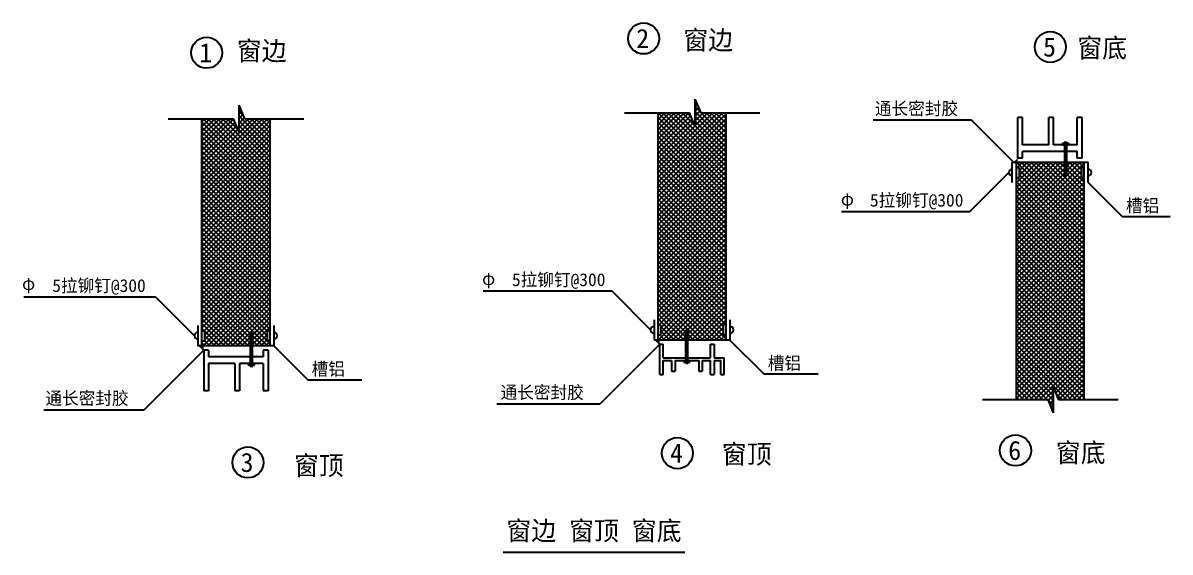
# Model space of a CAD drawing. Header units: metres. Extents: x 2286 to 19880, y 1529 to 20368.
# Drawn here: x 2784 to 19710, y 1529 to 9334 of the extents above; entities that cross this region are included whole.
import ezdxf

# ---------------------------------------------------------------- set-up
doc = ezdxf.new("R2010")
doc.units = ezdxf.units.M
for name, color, linetype in [('1', 2, 'Continuous'), ('2', 3, 'Continuous'), ('4', 5, 'Continuous'), ('5', 6, 'Continuous')]:
    doc.layers.add(name, color=color, linetype=linetype)

msp = doc.modelspace()

# ---------------------------------------------------------------- linework, layer by layer
msp.add_line((9869.01, 1528.95), (12549.18, 1528.95))
at = {"layer": '1'}
for p, q in [((12156.4, 4656.15), (12156.4, 8006.15)), ((13156.4, 8006.15), (13156.4, 4656.15)), ((5426.34, 4569.24), (5426.34, 7919.24)), ((6426.34, 7919.24), (6426.34, 4569.24)), ((17381.85, 6978.54), (17381.85, 7278.54)), ((17381.85, 7278.54), (18501.85, 7278.54)), ((17441.85, 7278.54), (17441.85, 3778.54)), ((18441.85, 3778.54), (18441.85, 7278.54)), ((18501.85, 6978.54), (18501.85, 7278.54)), ((12096.4, 4956.15), (12096.4, 4656.15)), ((13216.4, 4956.15), (13216.4, 4656.15)), ((5366.34, 4869.24), (5366.34, 4569.24)), ((6486.34, 4869.24), (6486.34, 4569.24)), ((13216.4, 4656.15), (12096.4, 4656.15)), ((6486.34, 4569.24), (5366.34, 4569.24))]:
    msp.add_line(p, q, dxfattribs=at)
at = {"layer": '2'}
for p, q in [((12703.56, 7808.99), (12703.56, 8208.99)), ((12790.72, 8008.99), (12703.56, 8208.99)), ((5973.51, 7722.08), (5973.51, 8122.08)), ((6060.25, 7922.08), (5973.51, 8122.08)), ((11659.24, 8008.99), (12620.34, 8008.99)), ((12703.56, 7808.99), (12620.34, 8008.99)), ((12790.72, 8008.99), (13659.24, 8008.99)), ((12790.72, 8008.99), (13659.24, 8008.99)), ((4929.18, 7922.08), (5891.64, 7922.08)), ((5973.51, 7722.08), (5891.64, 7922.08)), ((6060.25, 7922.08), (6929.18, 7922.08)), ((6060.25, 7922.08), (6929.18, 7922.08)), ((16781.85, 7898.54), (15328.92, 7898.54)), ((17401.85, 7278.54), (16781.85, 7898.54)), ((16756.85, 6553.54), (17331.85, 7128.54)), ((17441.85, 7203.54), (17481.85, 7203.54)), ((17481.85, 7203.54), (17481.85, 7053.54)), ((18441.85, 7203.54), (18401.85, 7203.54)), ((18401.85, 7203.54), (18401.85, 7053.54)), ((17441.85, 7053.54), (17481.85, 7053.54)), ((18441.85, 7053.54), (18401.85, 7053.54)), ((18501.85, 6978.54), (19001.85, 6478.54)), ((14860.65, 6553.54), (16756.85, 6553.54)), ((19001.85, 6478.54), (19710.33, 6478.54)), ((2795.23, 5294.24), (4741.34, 5294.24)), ((4741.34, 5294.24), (5316.34, 4719.24)), ((9576.57, 5381.15), (11471.4, 5381.15)), ((11471.4, 5381.15), (12046.4, 4806.15)), ((5426.34, 4794.24), (5466.34, 4794.24)), ((5466.34, 4644.24), (5466.34, 4794.24)), ((6426.34, 4794.24), (6386.34, 4794.24)), ((6386.34, 4794.24), (6386.34, 4644.24)), ((12156.4, 4881.15), (12196.4, 4881.15)), ((12196.4, 4731.15), (12196.4, 4881.15)), ((13156.4, 4881.15), (13116.4, 4881.15)), ((13116.4, 4881.15), (13116.4, 4731.15)), ((5426.34, 4644.24), (5466.34, 4644.24)), ((6426.34, 4644.24), (6386.34, 4644.24)), ((12181.4, 4596.15), (11296.4, 3711.15)), ((12156.4, 4731.15), (12196.4, 4731.15)), ((13156.4, 4731.15), (13116.4, 4731.15)), ((13216.4, 4656.15), (13716.4, 4156.15)), ((5451.34, 4509.24), (4566.34, 3624.24)), ((6486.34, 4569.24), (6986.34, 4069.24)), ((6986.34, 4069.24), (7786.34, 4069.24)), ((13716.4, 4156.15), (14516.4, 4156.15)), ((18065.24, 3781.37), (17989.01, 3981.37)), ((17989.01, 3581.37), (17989.01, 3981.37)), ((16944.68, 3781.37), (17914.11, 3781.37)), ((17989.01, 3581.37), (17914.11, 3781.37)), ((18065.24, 3781.37), (18944.68, 3781.37)), ((18065.24, 3781.37), (18944.68, 3781.37)), ((4566.34, 3624.24), (3091, 3624.24)), ((11296.4, 3711.15), (9775.17, 3711.15))]:
    msp.add_line(p, q, dxfattribs=at)
for centre, start, end in [((17381.85, 7128.54), 90, 270), ((18501.85, 7128.54), 270, 90), ((5366.34, 4719.24), 90, 270), ((6486.34, 4719.24), 270, 90), ((12096.4, 4806.15), 90, 270), ((13216.4, 4806.15), 270, 90)]:
    msp.add_arc(centre, 50, start, end, dxfattribs=at)
for points in [[(17461.85, 7338.54), (17461.85, 7278.54), (17401.85, 7278.54)], [(12181.4, 4596.15), (12181.4, 4656.15), (12121.4, 4656.15)], [(5451.34, 4509.24), (5451.34, 4569.24), (5391.34, 4569.24)]]:
    msp.add_solid(points, dxfattribs=at)
at = {"layer": '4'}
for centre in [(11941.61, 9105.23), (17944.26, 8979.33), (5494.94, 8895.15), (12441.13, 2987.7), (17429.99, 3028.19), (6103.44, 2851.8)]:
    msp.add_circle(centre, 228.91, dxfattribs=at)
at = {"layer": '5'}
for p, q in [((12703.56, 8173.55), (12714.12, 8184.11)), ((12734.21, 8138.3), (12703.56, 8168.94)), ((12703.56, 8102.84), (12735.14, 8134.42)), ((5990.12, 8083), (5973.51, 8099.62)), ((5973.51, 8069.07), (5989.28, 8084.84)), ((5973.51, 7998.36), (6010.48, 8035.33)), ((6044.81, 7957.6), (5973.51, 8028.91)), ((5973.51, 7927.65), (6032.44, 7986.58)), ((6426.34, 7505.36), (5973.51, 7958.2)), ((12156.4, 7979.94), (12185.44, 8008.99)), ((12156.4, 7909.23), (12256.15, 8008.99)), ((12156.4, 7838.52), (12326.86, 8008.99)), ((12156.4, 7767.81), (12397.57, 8008.99)), ((12156.4, 7697.1), (12468.28, 8008.99)), ((12156.4, 7626.39), (12538.99, 8008.99)), ((12156.4, 7555.68), (12609.71, 8008.99)), ((12156.4, 7202.13), (12963.26, 8008.99)), ((12156.4, 7131.42), (13033.97, 8008.99)), ((12156.4, 7060.71), (13104.68, 8008.99)), ((12156.4, 6990), (13156.4, 7990)), ((12156.4, 7484.97), (12637.83, 7966.4)), ((13156.4, 7008.99), (12156.41, 8008.99)), ((13156.4, 7079.71), (12227.12, 8008.99)), ((13156.4, 7150.42), (12297.83, 8008.99)), ((13156.4, 7221.13), (12368.54, 8008.99)), ((13156.4, 7291.84), (12439.25, 8008.99)), ((12701.43, 7817.52), (12509.96, 8008.99)), ((12647.53, 7942.12), (12580.67, 8008.99)), ((12789.45, 8012.34), (12703.56, 8098.23)), ((12703.56, 8032.13), (12756.78, 8085.36)), ((12703.56, 7961.42), (12778.44, 8036.3)), ((13156.4, 7574.68), (12703.56, 8027.52)), ((12703.56, 7890.71), (12821.84, 8008.99)), ((12703.56, 7820), (12892.55, 8008.99)), ((13156.4, 7503.97), (12703.56, 7956.81)), ((13156.4, 7645.39), (12792.8, 8008.99)), ((13156.4, 7716.1), (12863.51, 8008.99)), ((13156.4, 7786.81), (12934.22, 8008.99)), ((13156.4, 7857.52), (13004.94, 8008.99)), ((13156.4, 7928.23), (13075.65, 8008.99)), ((13156.4, 7998.94), (13146.36, 8008.99)), ((5426.34, 7875.46), (5472.97, 7922.08)), ((5426.34, 7804.75), (5543.68, 7922.08)), ((5426.34, 7734.04), (5614.39, 7922.08)), ((5426.34, 7663.32), (5685.1, 7922.08)), ((5426.34, 7592.61), (5755.81, 7922.08)), ((5426.34, 7521.9), (5826.52, 7922.08)), ((5426.34, 7168.35), (6180.08, 7922.08)), ((5426.34, 7097.64), (6250.79, 7922.08)), ((5426.34, 7026.93), (6321.5, 7922.08)), ((5426.34, 6956.22), (6392.21, 7922.08)), ((5426.34, 7451.19), (5892.43, 7917.28)), ((5426.34, 6885.51), (6426.34, 7885.51)), ((6426.34, 6868.96), (5426.34, 7868.96)), ((5426.34, 7380.48), (5912.69, 7866.83)), ((5426.34, 7309.77), (5933.46, 7816.89)), ((5426.34, 6814.8), (6426.34, 7814.8)), ((6426.34, 6798.25), (5426.34, 7798.25)), ((6426.34, 6939.67), (5443.93, 7922.08)), ((6426.34, 7010.38), (5514.65, 7922.08)), ((6426.34, 7081.09), (5585.36, 7922.08)), ((6426.34, 7151.81), (5656.07, 7922.08)), ((6426.34, 7222.52), (5726.78, 7922.08)), ((5955.95, 7763.62), (5797.49, 7922.08)), ((5905.04, 7885.24), (5868.2, 7922.08)), ((5973.51, 7856.93), (6053.46, 7936.88)), ((5973.51, 7786.22), (6109.36, 7922.08)), ((6426.34, 7434.65), (5973.51, 7887.48)), ((6426.34, 7363.94), (5973.51, 7816.77)), ((6426.34, 7576.07), (6080.33, 7922.08)), ((6426.34, 7646.78), (6151.04, 7922.08)), ((6426.34, 7717.49), (6221.75, 7922.08)), ((6426.34, 7788.2), (6292.46, 7922.08)), ((6426.34, 7858.91), (6363.17, 7922.08)), ((13156.4, 6938.28), (12156.4, 7938.28)), ((12156.4, 6919.28), (13156.4, 7919.28)), ((12156.4, 7414.26), (12657.74, 7915.6)), ((13156.4, 6867.57), (12156.4, 7867.57)), ((12156.4, 7343.55), (12679.03, 7866.18)), ((12156.4, 6848.57), (13156.4, 7848.57)), ((12156.4, 7272.84), (12701.36, 7817.8)), ((13156.4, 6796.86), (12156.4, 7796.86)), ((13156.4, 7433.26), (12703.56, 7886.1)), ((13156.4, 7362.55), (12703.56, 7815.39)), ((17461.85, 7338.54), (17461.85, 7938.54)), ((17531.85, 7938.54), (17461.85, 7938.54)), ((17531.85, 7538.54), (17531.85, 7938.54)), ((17921.85, 7538.54), (17921.85, 7938.54)), ((17991.85, 7938.54), (17921.85, 7938.54)), ((17991.85, 7538.54), (17991.85, 7938.54)), ((18341.85, 7538.54), (18341.85, 7938.54)), ((18411.85, 7938.54), (18341.85, 7938.54)), ((18411.85, 7338.54), (18411.85, 7938.54)), ((5426.34, 7239.06), (5954.4, 7767.12)), ((5426.34, 6744.09), (6426.34, 7744.09)), ((6426.34, 6727.54), (5426.34, 7727.54)), ((5426.34, 6673.38), (6426.34, 7673.38)), ((6426.34, 6656.83), (5426.34, 7656.83)), ((6426.34, 7293.23), (5973.51, 7746.06)), ((12156.4, 6777.86), (13156.4, 7777.86)), ((13156.4, 6726.15), (12156.4, 7726.15)), ((12156.4, 6707.15), (13156.4, 7707.15)), ((13156.4, 6655.44), (12156.4, 7655.44)), ((12156.4, 6636.44), (13156.4, 7636.44)), ((5426.34, 6602.66), (6426.34, 7602.66)), ((6426.34, 6586.12), (5426.34, 7586.12)), ((5426.34, 6531.95), (6426.34, 7531.95)), ((6426.34, 6515.41), (5426.34, 7515.41)), ((5426.34, 6461.24), (6426.34, 7461.24)), ((13156.4, 6584.73), (12156.4, 7584.73)), ((12156.4, 6565.73), (13156.4, 7565.73)), ((13156.4, 6514.02), (12156.4, 7514.02)), ((12156.4, 6495.02), (13156.4, 7495.02)), ((17921.85, 7538.54), (17531.85, 7538.54)), ((18341.85, 7538.54), (17991.85, 7538.54)), ((18121.85, 7561.04), (18121.85, 7538.54)), ((18121.85, 7561.04), (18211.85, 7561.04)), ((18121.85, 7538.54), (18211.85, 7538.54)), ((18148.85, 7574.54), (18184.85, 7574.54)), ((18148.85, 7574.54), (18148.85, 7561.04)), ((18153.35, 7538.54), (18153.35, 7096.04)), ((18180.35, 7538.54), (18180.35, 7096.04)), ((18184.85, 7574.54), (18184.85, 7561.04)), ((18211.85, 7561.04), (18211.85, 7538.54)), ((6426.34, 6444.7), (5426.34, 7444.7)), ((5426.34, 6390.53), (6426.34, 7390.53)), ((6426.34, 6373.99), (5426.34, 7373.99)), ((5426.34, 6319.82), (6426.34, 7319.82)), ((6426.34, 6303.28), (5426.34, 7303.28)), ((13156.4, 6443.31), (12156.4, 7443.31)), ((12156.4, 6424.31), (13156.4, 7424.31)), ((13156.4, 6372.6), (12156.4, 7372.6)), ((12156.4, 6353.6), (13156.4, 7353.6)), ((13156.4, 6301.89), (12156.4, 7301.89)), ((12156.4, 6282.89), (13156.4, 7282.89)), ((17441.85, 7255.69), (17464.69, 7278.54)), ((17441.85, 6972.84), (17747.54, 7278.54)), ((17441.85, 6902.13), (17818.25, 7278.54)), ((17441.85, 6831.42), (17888.96, 7278.54)), ((17441.85, 6760.71), (17959.67, 7278.54)), ((17441.85, 6690), (18030.38, 7278.54)), ((17441.85, 6619.29), (18101.09, 7278.54)), ((17441.85, 6336.45), (18383.93, 7278.54)), ((18441.85, 6279.45), (17442.76, 7278.54)), ((17460.4, 7203.54), (17535.4, 7278.54)), ((17531.85, 7338.54), (17461.85, 7338.54)), ((17481.85, 7154.27), (17606.12, 7278.54)), ((17481.85, 7083.56), (17676.83, 7278.54)), ((18441.85, 6350.16), (17513.47, 7278.54)), ((17531.85, 7338.54), (17531.85, 7438.54)), ((18341.85, 7438.54), (17531.85, 7438.54)), ((18441.85, 6420.87), (17584.18, 7278.54)), ((18441.85, 6491.58), (17654.89, 7278.54)), ((18441.85, 6562.29), (17725.6, 7278.54)), ((18441.85, 6633), (17796.31, 7278.54)), ((18441.85, 6703.71), (17867.02, 7278.54)), ((18441.85, 6774.42), (17937.73, 7278.54)), ((18153.35, 7133.63), (18008.44, 7278.54)), ((18153.35, 7204.34), (18079.15, 7278.54)), ((18153.35, 7275.05), (18149.86, 7278.54)), ((18153.35, 7366.04), (18180.35, 7375.04)), ((18153.35, 7321.04), (18180.35, 7330.04)), ((18153.35, 7276.04), (18180.35, 7285.04)), ((18180.35, 7216.37), (18242.51, 7278.54)), ((18180.35, 7145.66), (18313.22, 7278.54)), ((18401.85, 7097.26), (18220.57, 7278.54)), ((18401.85, 7167.98), (18291.29, 7278.54)), ((18341.85, 7338.54), (18341.85, 7438.54)), ((18411.85, 7338.54), (18341.85, 7338.54)), ((18437, 7203.54), (18362, 7278.54)), ((18441.85, 7269.4), (18432.71, 7278.54)), ((5426.34, 6249.11), (6426.34, 7249.11)), ((6426.34, 6232.57), (5426.34, 7232.57)), ((5426.34, 6178.4), (6426.34, 7178.4)), ((6426.34, 6161.86), (5426.34, 7161.86)), ((13156.4, 6231.18), (12156.4, 7231.18)), ((12156.4, 6212.18), (13156.4, 7212.18)), ((13156.4, 6160.47), (12156.4, 7160.47)), ((12156.4, 6141.47), (13156.4, 7141.47)), ((17441.85, 6265.74), (18441.85, 7265.74)), ((17441.85, 6548.58), (18153.35, 7260.08)), ((17447.05, 7203.54), (17441.85, 7208.74)), ((17441.85, 6477.87), (18153.35, 7189.37)), ((17441.85, 6195.03), (18401.85, 7155.03)), ((17441.85, 6407.16), (18153.35, 7118.66)), ((18441.85, 6208.74), (17481.85, 7168.74)), ((18153.35, 7231.04), (18180.35, 7240.04)), ((18153.35, 7208.87), (18180.35, 7208.87)), ((18180.35, 7208.87), (18160.1, 7088.54)), ((18441.85, 6986.55), (18180.35, 7248.05)), ((18441.85, 6915.84), (18180.35, 7177.34)), ((5426.34, 6107.69), (6426.34, 7107.69)), ((6426.34, 6091.14), (5426.34, 7091.14)), ((5426.34, 6036.98), (6426.34, 7036.98)), ((6426.34, 6020.43), (5426.34, 7020.43)), ((5426.34, 5966.27), (6426.34, 6966.27)), ((6426.34, 5949.72), (5426.34, 6949.72)), ((13156.4, 6089.76), (12156.4, 7089.76)), ((12156.4, 6070.76), (13156.4, 7070.76)), ((13156.4, 6019.05), (12156.4, 7019.05)), ((12156.4, 6000.05), (13156.4, 7000.05)), ((13156.4, 5948.33), (12156.4, 6948.33)), ((17441.85, 6124.32), (18401.85, 7084.32)), ((17441.85, 7043.56), (17451.83, 7053.54)), ((17441.85, 6053.61), (18441.78, 7053.54)), ((18441.85, 5996.6), (17441.85, 6996.6)), ((17441.85, 5982.89), (18441.85, 6982.89)), ((18441.85, 6067.32), (17455.63, 7053.54)), ((18441.85, 6138.03), (17481.85, 7098.03)), ((18153.35, 7096.04), (18166.85, 7081.04)), ((18166.85, 7081.04), (18180.35, 7096.04)), ((18441.85, 6845.13), (18180.35, 7106.63)), ((5426.34, 5895.56), (6426.34, 6895.56)), ((6426.34, 5879.01), (5426.34, 6879.01)), ((5426.34, 5824.85), (6426.34, 6824.85)), ((6426.34, 5808.3), (5426.34, 6808.3)), ((12156.4, 5929.33), (13156.4, 6929.33)), ((13156.4, 5877.62), (12156.4, 6877.62)), ((12156.4, 5858.62), (13156.4, 6858.62)), ((13156.4, 5806.91), (12156.4, 6806.91)), ((12156.4, 5787.91), (13156.4, 6787.91)), ((18441.85, 5925.89), (17441.85, 6925.89)), ((17441.85, 5912.18), (18441.85, 6912.18)), ((18441.85, 5855.18), (17441.85, 6855.18)), ((17441.85, 5841.47), (18441.85, 6841.47)), ((18441.85, 5784.47), (17441.85, 6784.47)), ((17441.85, 5770.76), (18441.85, 6770.76)), ((5426.34, 5754.14), (6426.34, 6754.14)), ((6426.34, 5737.59), (5426.34, 6737.59)), ((5426.34, 5683.43), (6426.34, 6683.43)), ((6426.34, 5666.88), (5426.34, 6666.88)), ((5426.34, 5612.72), (6426.34, 6612.72)), ((13156.4, 5736.2), (12156.4, 6736.2)), ((12156.4, 5717.2), (13156.4, 6717.2)), ((13156.4, 5665.49), (12156.4, 6665.49)), ((12156.4, 5646.49), (13156.4, 6646.49)), ((18441.85, 5713.76), (17441.85, 6713.76)), ((17441.85, 5700.05), (18441.85, 6700.05)), ((18441.85, 5643.05), (17441.85, 6643.05)), ((17441.85, 5629.34), (18441.85, 6629.34)), ((6426.34, 5596.17), (5426.34, 6596.17)), ((5426.34, 5542), (6426.34, 6542)), ((6426.34, 5525.46), (5426.34, 6525.46)), ((5426.34, 5471.29), (6426.34, 6471.29)), ((6426.34, 5454.75), (5426.34, 6454.75)), ((13156.4, 5594.78), (12156.4, 6594.78)), ((12156.4, 5575.78), (13156.4, 6575.78)), ((13156.4, 5524.07), (12156.4, 6524.07)), ((12156.4, 5505.07), (13156.4, 6505.07)), ((13156.4, 5453.36), (12156.4, 6453.36)), ((12156.4, 5434.36), (13156.4, 6434.36)), ((18441.85, 5572.34), (17441.85, 6572.34)), ((17441.85, 5558.63), (18441.85, 6558.63)), ((18441.85, 5501.63), (17441.85, 6501.63)), ((17441.85, 5487.92), (18441.85, 6487.92)), ((5426.34, 5400.58), (6426.34, 6400.58)), ((6426.34, 5384.04), (5426.34, 6384.04)), ((5426.34, 5329.87), (6426.34, 6329.87)), ((6426.34, 5313.33), (5426.34, 6313.33)), ((13156.4, 5382.65), (12156.4, 6382.65)), ((12156.4, 5363.65), (13156.4, 6363.65)), ((13156.4, 5311.94), (12156.4, 6311.94)), ((12156.4, 5292.94), (13156.4, 6292.94)), ((18441.85, 5430.92), (17441.85, 6430.92)), ((17441.85, 5417.21), (18441.85, 6417.21)), ((18441.85, 5360.21), (17441.85, 6360.21)), ((17441.85, 5346.5), (18441.85, 6346.5)), ((18441.85, 5289.5), (17441.85, 6289.5)), ((17441.85, 5275.79), (18441.85, 6275.79)), ((5426.34, 5259.16), (6426.34, 6259.16)), ((6426.34, 5242.62), (5426.34, 6242.62)), ((5426.34, 5188.45), (6426.34, 6188.45)), ((6426.34, 5171.91), (5426.34, 6171.91)), ((5426.34, 5117.74), (6426.34, 6117.74)), ((6426.34, 5101.2), (5426.34, 6101.2)), ((13156.4, 5241.23), (12156.4, 6241.23)), ((12156.4, 5222.23), (13156.4, 6222.23)), ((13156.4, 5170.52), (12156.4, 6170.52)), ((12156.4, 5151.52), (13156.4, 6151.52)), ((13156.4, 5099.81), (12156.4, 6099.81)), ((18441.85, 5218.79), (17441.85, 6218.79)), ((17441.85, 5205.08), (18441.85, 6205.08)), ((18441.85, 5148.08), (17441.85, 6148.08)), ((17441.85, 5134.37), (18441.85, 6134.37)), ((5426.34, 5047.03), (6426.34, 6047.03)), ((6426.34, 5030.48), (5426.34, 6030.48)), ((5426.34, 4976.32), (6426.34, 5976.32)), ((6426.34, 4959.77), (5426.34, 5959.77)), ((12156.4, 5080.81), (13156.4, 6080.81)), ((13156.4, 5029.1), (12156.4, 6029.1)), ((12156.4, 5010.1), (13156.4, 6010.1)), ((13156.4, 4958.39), (12156.4, 5958.39)), ((12156.4, 4939.39), (13156.4, 5939.39)), ((18441.85, 5077.37), (17441.85, 6077.37)), ((17441.85, 5063.66), (18441.85, 6063.66)), ((18441.85, 5006.65), (17441.85, 6006.65)), ((17441.85, 4992.95), (18441.85, 5992.95)), ((18441.85, 4935.94), (17441.85, 5935.94)), ((5426.34, 4905.61), (6426.34, 5905.61)), ((6426.34, 4889.06), (5426.34, 5889.06)), ((5426.34, 4834.9), (6426.34, 5834.9)), ((6426.34, 4818.35), (5426.34, 5818.35)), ((5456.4, 4794.24), (6426.34, 5764.19)), ((13156.4, 4887.67), (12156.4, 5887.67)), ((13116.4, 4856.96), (12156.4, 5816.96)), ((12168.87, 4881.15), (13156.4, 5868.67)), ((12196.4, 4837.96), (13156.4, 5797.96)), ((17441.85, 4922.23), (18441.85, 5922.23)), ((18441.85, 4865.23), (17441.85, 5865.23)), ((17441.85, 4851.52), (18441.85, 5851.52)), ((18441.85, 4794.52), (17441.85, 5794.52)), ((17441.85, 4780.81), (18441.85, 5780.81)), ((6386.34, 4787.64), (5426.34, 5747.64)), ((6386.34, 4716.93), (5426.34, 5676.93)), ((6386.34, 4646.22), (5426.34, 5606.22)), ((5466.34, 4733.48), (6426.34, 5693.48)), ((5466.34, 4662.77), (6426.34, 5622.77)), ((13116.4, 4786.25), (12156.4, 5746.25)), ((13156.4, 4675.54), (12156.4, 5675.54)), ((12156.4, 4656.54), (13156.4, 5656.54)), ((13105.08, 4656.15), (12156.4, 5604.83)), ((12196.4, 4767.25), (13156.4, 5727.25)), ((12226.72, 4656.15), (13156.4, 5585.83)), ((18441.85, 4723.81), (17441.85, 5723.81)), ((17441.85, 4710.1), (18441.85, 5710.1)), ((18441.85, 4653.1), (17441.85, 5653.1)), ((17441.85, 4639.39), (18441.85, 5639.39)), ((6392.61, 4569.24), (5426.34, 5535.51)), ((6142.84, 4748.3), (5426.34, 5464.8)), ((5443.53, 4569.24), (6426.34, 5552.05)), ((5514.24, 4569.24), (6426.34, 5481.34)), ((13034.37, 4656.15), (12156.4, 5534.12)), ((12963.66, 4656.15), (12156.4, 5463.41)), ((12297.43, 4656.15), (13156.4, 5515.12)), ((12368.14, 4656.15), (13156.4, 5444.41)), ((18441.85, 4582.39), (17441.85, 5582.39)), ((17441.85, 4568.68), (18441.85, 5568.68)), ((18441.85, 4511.68), (17441.85, 5511.68)), ((17441.85, 4497.97), (18441.85, 5497.97)), ((18441.85, 4440.97), (17441.85, 5440.97)), ((17441.85, 4427.26), (18441.85, 5427.26)), ((6142.84, 4677.59), (5426.34, 5394.09)), ((6142.84, 4606.88), (5426.34, 5323.38)), ((6109.77, 4569.24), (5426.34, 5252.67)), ((5584.95, 4569.24), (6426.34, 5410.63)), ((5655.67, 4569.24), (6426.34, 5339.92)), ((5726.38, 4569.24), (6426.34, 5269.21)), ((12892.95, 4656.15), (12156.4, 5392.7)), ((12822.24, 4656.15), (12156.4, 5321.99)), ((12589.16, 4818.52), (12156.4, 5251.28)), ((12588.77, 4806.07), (13156.4, 5373.7)), ((12594.9, 4741.49), (13156.4, 5302.99)), ((18441.85, 4370.26), (17441.85, 5370.26)), ((17441.85, 4356.55), (18441.85, 5356.55)), ((18441.85, 4299.55), (17441.85, 5299.55)), ((17441.85, 4285.84), (18441.85, 5285.84)), ((6039.06, 4569.24), (5426.34, 5181.96)), ((5968.34, 4569.24), (5426.34, 5111.25)), ((5797.09, 4569.24), (6426.34, 5198.5)), ((5867.8, 4569.24), (6426.34, 5127.79)), ((12567.9, 4769.07), (12156.4, 5180.57)), ((12567.9, 4698.36), (12156.4, 5109.86)), ((12594.9, 4670.78), (13156.4, 5232.28)), ((12650.98, 4656.15), (13156.4, 5161.57)), ((12721.69, 4656.15), (13156.4, 5090.86)), ((18441.85, 4228.84), (17441.85, 5228.84)), ((17441.85, 4215.13), (18441.85, 5215.13)), ((18441.85, 4158.13), (17441.85, 5158.13)), ((17441.85, 4144.42), (18441.85, 5144.42)), ((18441.85, 4087.42), (17441.85, 5087.42)), ((5897.63, 4569.24), (5426.34, 5040.54)), ((5826.92, 4569.24), (5426.34, 4969.82)), ((5938.51, 4569.24), (6426.34, 5057.08)), ((6169.84, 4729.87), (6426.34, 4986.37)), ((6169.84, 4659.16), (6426.34, 4915.66)), ((12539.4, 4656.15), (12156.4, 5039.15)), ((12468.69, 4656.15), (12156.4, 4968.44)), ((12792.4, 4656.15), (13156.4, 5020.15)), ((12863.11, 4656.15), (13156.4, 4949.44)), ((17441.85, 4073.71), (18441.85, 5073.71)), ((18441.85, 4016.71), (17441.85, 5016.71)), ((17441.85, 4003), (18441.85, 5003)), ((18441.85, 3945.99), (17441.85, 4945.99)), ((17441.85, 3932.29), (18441.85, 4932.29)), ((5756.21, 4569.24), (5426.34, 4899.11)), ((5460.5, 4794.24), (5426.34, 4828.4)), ((5685.5, 4569.24), (5466.34, 4788.4)), ((6142.84, 4751.74), (6156.34, 4766.74)), ((6142.84, 4309.24), (6142.84, 4751.74)), ((6169.84, 4638.91), (6149.59, 4759.24)), ((6156.34, 4766.74), (6169.84, 4751.74)), ((6169.84, 4588.45), (6426.34, 4844.95)), ((6169.84, 4309.24), (6169.84, 4751.74)), ((12172.97, 4881.15), (12156.4, 4897.73)), ((12397.97, 4656.15), (12196.4, 4857.73)), ((12327.26, 4656.15), (12196.4, 4787.01)), ((12438.85, 4656.15), (12567.9, 4785.2)), ((12567.9, 4794.9), (12581.4, 4809.9)), ((12567.9, 4352.4), (12567.9, 4794.9)), ((12594.9, 4682.07), (12574.65, 4802.4)), ((12581.4, 4809.9), (12594.9, 4794.9)), ((12751.53, 4656.15), (12590.62, 4817.06)), ((12594.9, 4352.4), (12594.9, 4794.9)), ((12680.82, 4656.15), (12594.9, 4742.07)), ((12933.82, 4656.15), (13116.4, 4838.73)), ((13004.53, 4656.15), (13116.4, 4768.01)), ((18441.85, 3875.28), (17441.85, 4875.28)), ((17441.85, 3861.57), (18441.85, 4861.57)), ((18441.85, 3804.57), (17441.85, 4804.57)), ((17441.85, 3790.86), (18441.85, 4790.86)), ((5426.34, 4622.77), (5447.82, 4644.24)), ((5473.37, 4569.24), (5426.34, 4616.27)), ((5614.79, 4569.24), (5466.34, 4717.69)), ((5544.08, 4569.24), (5466.34, 4646.98)), ((6009.22, 4569.24), (6142.84, 4702.87)), ((6079.93, 4569.24), (6142.84, 4632.16)), ((6142.84, 4638.91), (6169.84, 4638.91)), ((6142.84, 4616.74), (6169.84, 4607.74)), ((6142.84, 4571.74), (6169.84, 4562.74)), ((6321.9, 4569.24), (6169.84, 4721.3)), ((6251.19, 4569.24), (6169.84, 4650.59)), ((6180.48, 4569.24), (6169.84, 4579.88)), ((6221.35, 4569.24), (6386.34, 4734.24)), ((6292.06, 4569.24), (6386.34, 4663.53)), ((6362.77, 4569.24), (6426.34, 4632.82)), ((6426.34, 4606.22), (6388.32, 4644.24)), ((12121.4, 4656.15), (12181.4, 4596.15)), ((12156.4, 4727.25), (12160.3, 4731.15)), ((12185.84, 4656.15), (12156.4, 4685.59)), ((12181.4, 4596.15), (12231.4, 4596.15)), ((12181.4, 4146.15), (12181.4, 4596.15)), ((12256.55, 4656.15), (12181.55, 4731.15)), ((12231.4, 4396.15), (12231.4, 4596.15)), ((12509.56, 4656.15), (12567.9, 4714.49)), ((12567.9, 4682.07), (12594.9, 4682.07)), ((12567.9, 4659.9), (12594.9, 4650.9)), ((12567.9, 4614.9), (12594.9, 4605.9)), ((12610.11, 4656.15), (12594.9, 4671.36)), ((12931.4, 4596.15), (12981.4, 4596.15)), ((12931.4, 4396.15), (12931.4, 4596.15)), ((12981.4, 4596.15), (12981.4, 4396.15)), ((13075.24, 4656.15), (13150.24, 4731.15)), ((13145.96, 4656.15), (13156.4, 4666.59)), ((18394.34, 3781.37), (17441.85, 4733.86)), ((18323.63, 3781.37), (17441.85, 4663.15)), ((18252.91, 3781.37), (17441.85, 4592.44)), ((17503.07, 3781.37), (18441.85, 4720.15)), ((17573.78, 3781.37), (18441.85, 4649.44)), ((17644.49, 3781.37), (18441.85, 4578.73)), ((5391.34, 4569.24), (5451.34, 4509.24)), ((5521.34, 4509.24), (5451.34, 4509.24)), ((5451.34, 4509.24), (5451.34, 3909.24)), ((5521.34, 4509.24), (5521.34, 4409.24)), ((6331.34, 4409.24), (5521.34, 4409.24)), ((6142.84, 4526.74), (6169.84, 4517.74)), ((6142.84, 4481.74), (6169.84, 4472.74)), ((6331.34, 4509.24), (6331.34, 4409.24)), ((6401.34, 4509.24), (6331.34, 4509.24)), ((6401.34, 4509.24), (6401.34, 3909.24)), ((12567.9, 4569.9), (12594.9, 4560.9)), ((12567.9, 4524.9), (12594.9, 4515.9)), ((17989.01, 3974.57), (17441.85, 4521.73)), ((17989.01, 3903.86), (17441.85, 4451.02)), ((17715.2, 3781.37), (18441.85, 4508.02)), ((17785.91, 3781.37), (18441.85, 4437.31)), ((5521.34, 4309.24), (5521.34, 3909.24)), ((5911.34, 4309.24), (5521.34, 4309.24)), ((5911.34, 4309.24), (5911.34, 3909.24)), ((5981.34, 4309.24), (5981.34, 3909.24)), ((6331.34, 4309.24), (5981.34, 4309.24)), ((6111.34, 4309.24), (6201.34, 4309.24)), ((6111.34, 4286.74), (6111.34, 4309.24)), ((6111.34, 4286.74), (6201.34, 4286.74)), ((6138.34, 4273.24), (6138.34, 4286.74)), ((6138.34, 4273.24), (6174.34, 4273.24)), ((6174.34, 4273.24), (6174.34, 4286.74)), ((6201.34, 4286.74), (6201.34, 4309.24)), ((6331.34, 4309.24), (6331.34, 3909.24)), ((12231.4, 4396.15), (12931.4, 4396.15)), ((12231.4, 4146.15), (12231.4, 4352.4)), ((12231.4, 4352.4), (12356.4, 4352.4)), ((12356.4, 4352.4), (12356.4, 4196.15)), ((12406.4, 4352.4), (12756.4, 4352.4)), ((12406.4, 4352.4), (12406.4, 4196.15)), ((12536.4, 4352.4), (12626.4, 4352.4)), ((12536.4, 4329.9), (12536.4, 4352.4)), ((12536.4, 4329.9), (12626.4, 4329.9)), ((12563.4, 4316.4), (12563.4, 4329.9)), ((12563.4, 4316.4), (12599.4, 4316.4)), ((12599.4, 4316.4), (12599.4, 4329.9)), ((12626.4, 4329.9), (12626.4, 4352.4)), ((12756.4, 4352.4), (12756.4, 4196.15)), ((12806.4, 4352.4), (12931.4, 4352.4)), ((12806.4, 4352.4), (12806.4, 4196.15)), ((12931.4, 4146.15), (12931.4, 4352.4)), ((12981.4, 4396.15), (13131.4, 4396.15)), ((12981.4, 4352.4), (12981.4, 4146.15)), ((12981.4, 4352.4), (13081.4, 4352.4)), ((13081.4, 4146.15), (13081.4, 4352.4)), ((13131.4, 4146.15), (13131.4, 4396.15)), ((17989.01, 3833.15), (17441.85, 4380.31)), ((17989.01, 3762.44), (17441.85, 4309.6)), ((17899.36, 3781.37), (17441.85, 4238.89)), ((18008.3, 3933.05), (18441.85, 4366.6)), ((18028.24, 3882.28), (18441.85, 4295.89)), ((12181.4, 4146.15), (12231.4, 4146.15)), ((12356.4, 4196.15), (12406.4, 4196.15)), ((12756.4, 4196.15), (12806.4, 4196.15)), ((12931.4, 4146.15), (12981.4, 4146.15)), ((13081.4, 4146.15), (13131.4, 4146.15)), ((17828.65, 3781.37), (17441.85, 4168.18)), ((17757.94, 3781.37), (17441.85, 4097.47)), ((18047.19, 3830.52), (18441.85, 4225.18)), ((18068.75, 3781.37), (18441.85, 4154.47)), ((18139.46, 3781.37), (18441.85, 4083.76)), ((5521.34, 3909.24), (5451.34, 3909.24)), ((5981.34, 3909.24), (5911.34, 3909.24)), ((6401.34, 3909.24), (6331.34, 3909.24)), ((17687.23, 3781.37), (17441.85, 4026.76)), ((17616.52, 3781.37), (17441.85, 3956.05)), ((17856.62, 3781.37), (17989.01, 3913.76)), ((18182.2, 3781.37), (17993.48, 3970.1)), ((18210.17, 3781.37), (18441.85, 4013.05)), ((18280.88, 3781.37), (18441.85, 3942.34)), ((17545.81, 3781.37), (17441.85, 3885.33)), ((17475.1, 3781.37), (17441.85, 3814.62)), ((17917.51, 3771.55), (17989.01, 3843.05)), ((17989.01, 3691.73), (17923.19, 3757.54)), ((17937.17, 3720.51), (17989.01, 3772.34)), ((18111.49, 3781.37), (18037.61, 3855.25)), ((18351.59, 3781.37), (18441.85, 3871.63)), ((18422.3, 3781.37), (18441.85, 3800.91)), ((17964.96, 3677.58), (17989.01, 3701.63)), ((17989.01, 3621.01), (17975.79, 3634.23)), ((17979.1, 3621.01), (17989.01, 3630.92))]:
    msp.add_line(p, q, dxfattribs=at)

# ---------------------------------------------------------------- texts
at = {"layer": '4'}
for s, height, p in [('2', 282, (11833.39, 8964.23)), ('窗边', 282, (12527.82, 8941.28)), ('窗底', 282, (18342.28, 8824.8)), ('1', 282, (5386.71, 8754.15)), ('窗边', 282, (5940.62, 8781.99)), ('5', 282, (17836.03, 8838.33)), ('通长密封胶', 189, (15354.93, 7977.42)), ('φ', 189, (14852.16, 6641.45)), ('   5拉铆钉@300', 189, (14896.08, 6624.69)), ('槽铝', 189, (19059.78, 6544.51)), ('φ', 189, (9558.72, 5468.24)), ('   5拉铆钉@300', 189, (9613.71, 5452.31)), ('φ', 189, (2771, 5394.84)), ('   5拉铆钉@300', 189, (2830.75, 5365.4)), ('槽铝', 189, (13774.34, 4222.12)), ('槽铝', 189, (7044.28, 4135.22)), ('通长密封胶', 189, (3114.97, 3703.12)), ('通长密封胶', 189, (9831.97, 3790.03)), ('4', 282, (12332.91, 2846.7)), ('窗顶', 282, (13097.7, 2833.34)), ('6', 282, (17321.77, 2887.19)), ('窗底', 282, (18025.87, 2854.56)), ('3', 282, (5995.21, 2710.8)), ('窗顶', 282, (6782.86, 2665.09)), ('窗边 窗顶 窗底', 282, (9919.1, 1702.69))]:
    msp.add_text(s, height=height, dxfattribs=at).set_placement(p)

doc.saveas('drawing.dxf')
